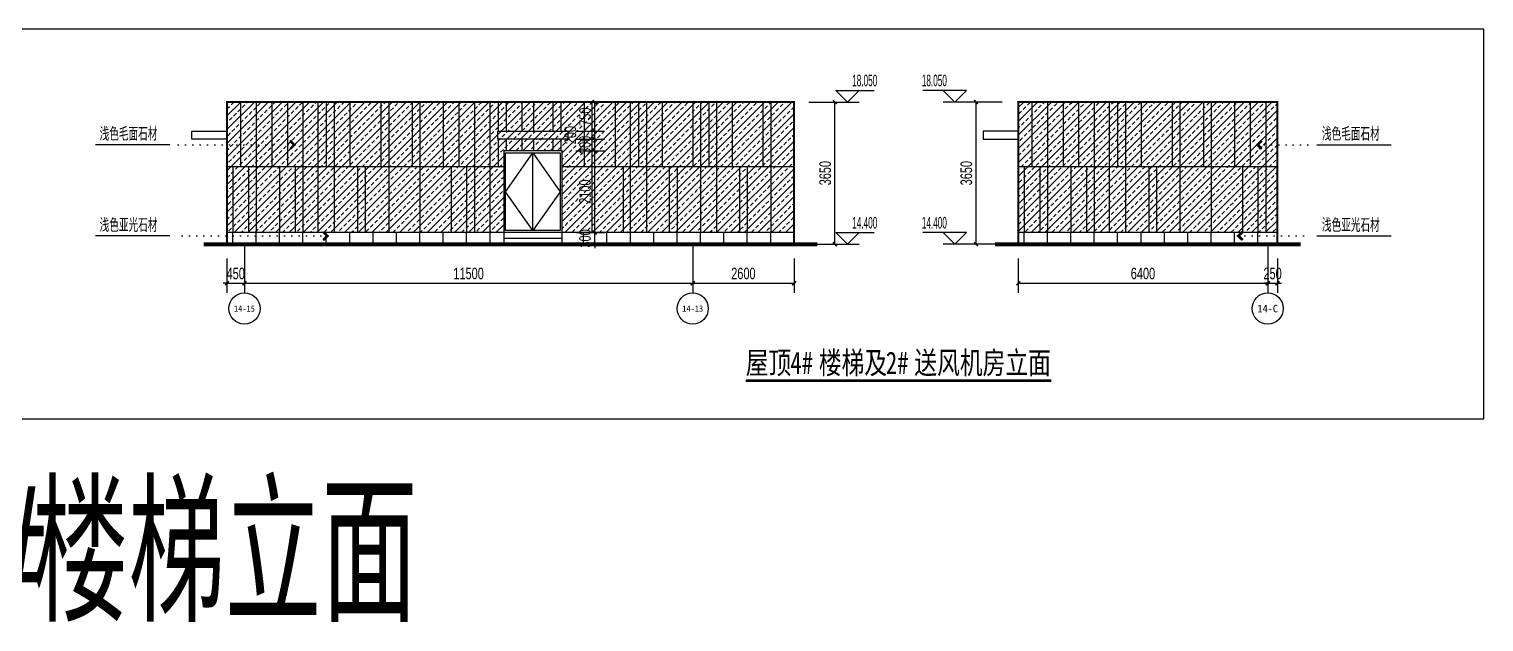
# Model space of a CAD drawing. Extents: x -483182 to 812890, y -390528 to -214858.
# Drawn here: x 587836 to 625160, y -316919 to -301707 of the extents above; entities that cross this region are included whole.
import ezdxf
from ezdxf.enums import TextEntityAlignment as Align

# ---------------------------------------------------------------- set-up
doc = ezdxf.new("R2010")
doc.units = 0
doc.header["$LTSCALE"] = 1000
doc.header["$MEASUREMENT"] = 0
doc.linetypes.add('DOT2', pattern=[0.125, 0, -0.125])
for name, color, linetype in [('01-标注_尺寸', 124, 'Continuous'), ('01-标注_标高', 200, 'Continuous'), ('01-标注_符号', 200, 'Continuous'), ('01-标注_轴线坐标', 132, 'Continuous'), ('02-TEXT_标注', 130, 'Continuous'), ('02-TEXT_轴号', 7, 'Continuous'), ('05-填充_156', 156, 'Continuous'), ('A-C_窗', 140, 'Continuous'), ('DIM_SYMB', 3, 'Continuous'), ('E-立面轮廓', 241, 'Continuous'), ('建-标注-文本', 254, 'Continuous')]:
    doc.layers.add(name, color=color, linetype=linetype)
doc.styles.add('_TCH_AXIS', font='STXIHEI_0.TTF', dxfattribs={"width": 0.75})
doc.styles.add('_TCH_DIM', font='ros.shx', dxfattribs={"width": 0.75, "bigfont": 'jd.shx'})
doc.styles.add('_TCH_DIM_T3', font='ros.shx', dxfattribs={"width": 0.705882, "bigfont": 'jd.shx'})
doc.styles.add('_TCH_LABEL', font='ros.shx', dxfattribs={"width": 0.75, "bigfont": 'jd.shx'})
doc.styles.add('logo-3', font='', dxfattribs={"width": 0.75})
doc.styles.get("Standard").update_dxf_attribs({"font": 'STXIHEI_0.TTF', "width": 0.75})
doc.styles.get('logo-3').set_extended_font_data('SimSun')
doc.dimstyles.new('_TCH_ARCH&&100', dxfattribs={"dimtxt": 297.5, "dimasz": 100, "dimexe": 250, "dimexo": 300, "dimgap": 100, "dimtad": 1, "dimdec": 0, "dimzin": 0, "dimdsep": 46, "dimtxsty": '_TCH_DIM_T3', "dimblk": 'ARCHTICK', "dimcen": 0.09, "dimclrt": 7, "dimazin": 2, "dimtfac": 1, "dimtdec": 0, "dimtix": 1, "dimtmove": 2, "dimatfit": 3, "dimfxl": 0, "dimtolj": 1, "dimtzin": 0, "dimarcsym": 0})
doc.dimstyles.new('副本 ISO-1', dxfattribs={"dimtxt": 2.5, "dimasz": 1.5, "dimexe": 1.25, "dimexo": 0.625, "dimtad": 1, "dimdec": 0, "dimtxsty": 'logo-3', "dimblk": 'ARCHTICK', "dimcen": 2.5, "dimdle": 1, "dimadec": 0, "dimazin": 0, "dimtfac": 1, "dimtdec": 0, "dimtix": 1, "dimtmove": 0, "dimatfit": 3, "dimldrblk": 'AR', "dimfxl": 0, "dimarcsym": 0})

# ---------------------------------------------------------------- blocks, each defined once
blk = doc.blocks.new('d4s5d8')
at = {"layer": 'A-C_窗'}
for p, q in [((-14450, 3350), (-14450, 1700)), ((-14450, 3350), (-14450, 1700)), ((-14050, 3350), (-14050, 0)), ((-13650, 3350), (-13650, 1700)), ((-13250, 3350), (-13250, 1700)), ((-13250, 3350), (-13250, 1700)), ((-12850, 3350), (-12850, 0)), ((-12463, 0), (-12463, 3350)), ((-12250, 3350), (-12250, 1700)), ((-12050, 3350), (-12050, 0)), ((-11650, 3350), (-11650, 1700)), ((-10850, 3350), (-10850, 1700)), ((-10650, 3350), (-10650, 0)), ((-10050, 3350), (-10050, 1700)), ((-9850, 3350), (-9850, 1700)), ((-9250, 3350), (-9250, 1700)), ((-8850, 3350), (-8850, 1700)), ((-8850, 3350), (-8850, 1700)), ((-8450, 3350), (-8450, 0)), ((-8050, 0), (-8050, 3350)), ((-7837, 3350), (-7837, 2600)), ((-7637, 3350), (-7637, 2600)), ((-7237, 3350), (-7237, 2600)), ((-6937, 3350), (-6937, 2600)), ((-6437, 3350), (-6437, 2600)), ((-6237, 3350), (-6237, 2600)), ((-5637, 3350), (-5637, 1700)), ((-5437, 3350), (-5437, 0)), ((-4837, 3350), (-4837, 1700)), ((-4450, 0), (-4450, 3350)), ((-4237, 3350), (-4237, 1700)), ((-4037, 3350), (-4037, 0)), ((-3637, 3350), (-3637, 1700)), ((-2850, 3350), (-2850, 1700)), ((-2650, 3350), (-2650, 0)), ((-2437, 3350), (-2437, 1700)), ((-2237, 3350), (-2237, 0)), ((-1837, 3350), (-1837, 1700)), ((-1050, 3350), (-1050, 1700)), ((-850, 3350), (-850, 0)), ((-7837, 2400), (-7837, 1700)), ((-7637, 2400), (-7637, 2100)), ((-7237, 2400), (-7237, 2100)), ((-6937, 2400), (-6937, 2100)), ((-6437, 2400), (-6437, 2100)), ((-6237, 2400), (-6237, 2100)), ((-14800, 1700), (-7700, 1700)), ((-14650, 1700), (-14650, 0)), ((-14250, 1700), (-14250, 0)), ((-13450, 1700), (-13450, 0)), ((-13050, 1700), (-13050, 0)), ((-11450, 1700), (-11450, 0)), ((-11250, 1700), (-11250, 0)), ((-9850, 1700), (-9850, 0)), ((-9050, 1700), (-9050, 0)), ((-8650, 1700), (-8650, 0)), ((-6200, 1700), (-250, 1700)), ((-4637, 1700), (-4637, 0)), ((-3450, 1700), (-3450, 0)), ((-3250, 1700), (-3250, 0)), ((-1650, 1700), (-1650, 0)), ((-1450, 1700), (-1450, 0)), ((-7700, 0), (-14800, 0)), ((-14650, -300), (-14650, 0)), ((-14050, -300), (-14050, 0)), ((-13450, -300), (-13450, 0)), ((-12850, -300), (-12850, 0)), ((-12250, -300), (-12250, 0)), ((-11650, -300), (-11650, 0)), ((-11050, -300), (-11050, 0)), ((-10450, -300), (-10450, 0)), ((-9850, -300), (-9850, 0)), ((-9250, -300), (-9250, 0)), ((-8650, -300), (-8650, 0)), ((-8050, -300), (-8050, 0)), ((-250, 0), (-6200, 0)), ((-5650, -300), (-5650, 0)), ((-5050, -300), (-5050, 0)), ((-4450, -300), (-4450, 0)), ((-3850, -300), (-3850, 0)), ((-3250, -300), (-3250, 0)), ((-2650, -300), (-2650, 0)), ((-2050, -300), (-2050, 0)), ((-1450, -300), (-1450, 0)), ((-850, -300), (-850, 0))]:
    blk.add_line(p, q, dxfattribs=at)
blk = doc.blocks.new('_ArchTick')
at = {"color": 0, "linetype": 'ByBlock', "const_width": 0.4}
blk.add_lwpolyline([(-0.5, -0.5), (0.5, 0.5)], dxfattribs=at)
blk = doc.blocks.new('*X6')
at = {"color": 0}
for p, q in [((-1012.312, 1692.723), (-1012.284, 1692.723)), ((-1012.312, 1692.722), (-1012.312, 1692.723)), ((-1012.311, 1692.724), (-1012.285, 1692.724)), ((-1012.311, 1692.721), (-1012.311, 1692.724)), ((-1012.311, 1692.722), (-1012.283, 1692.722)), ((-1012.31, 1692.725), (-1012.286, 1692.725)), ((-1012.31, 1692.72), (-1012.31, 1692.725)), ((-1012.31, 1692.721), (-1012.282, 1692.721)), ((-1012.309, 1692.726), (-1012.287, 1692.726)), ((-1012.309, 1692.719), (-1012.309, 1692.726)), ((-1012.309, 1692.72), (-1012.281, 1692.72)), ((-1012.308, 1692.727), (-1012.288, 1692.727)), ((-1012.308, 1692.718), (-1012.308, 1692.727)), ((-1012.308, 1692.719), (-1012.28, 1692.719)), ((-1012.307, 1692.728), (-1012.289, 1692.728)), ((-1012.307, 1692.717), (-1012.307, 1692.728)), ((-1012.307, 1692.718), (-1012.279, 1692.718)), ((-1012.306, 1692.729), (-1012.29, 1692.729)), ((-1012.306, 1692.716), (-1012.306, 1692.729)), ((-1012.306, 1692.717), (-1012.278, 1692.717)), ((-1012.305, 1692.73), (-1012.291, 1692.73)), ((-1012.305, 1692.715), (-1012.305, 1692.73)), ((-1012.305, 1692.716), (-1012.277, 1692.716)), ((-1012.304, 1692.731), (-1012.292, 1692.731)), ((-1012.304, 1692.714), (-1012.304, 1692.731)), ((-1012.304, 1692.715), (-1012.276, 1692.715)), ((-1012.303, 1692.732), (-1012.293, 1692.732)), ((-1012.303, 1692.713), (-1012.303, 1692.732)), ((-1012.303, 1692.714), (-1012.275, 1692.714)), ((-1012.302, 1692.733), (-1012.294, 1692.733)), ((-1012.302, 1692.712), (-1012.302, 1692.733)), ((-1012.302, 1692.713), (-1012.274, 1692.713)), ((-1012.301, 1692.734), (-1012.295, 1692.734)), ((-1012.301, 1692.711), (-1012.301, 1692.734)), ((-1012.301, 1692.712), (-1012.273, 1692.712)), ((-1012.3, 1692.735), (-1012.296, 1692.735)), ((-1012.3, 1692.71), (-1012.3, 1692.735)), ((-1012.3, 1692.711), (-1012.272, 1692.711)), ((-1012.299, 1692.736), (-1012.297, 1692.736)), ((-1012.299, 1692.709), (-1012.299, 1692.736)), ((-1012.299, 1692.71), (-1012.271, 1692.71)), ((-1012.298, 1692.708), (-1012.298, 1692.736)), ((-1012.298, 1692.709), (-1012.27, 1692.709)), ((-1012.297, 1692.707), (-1012.297, 1692.735)), ((-1012.297, 1692.708), (-1012.269, 1692.708)), ((-1012.296, 1692.706), (-1012.296, 1692.734)), ((-1012.296, 1692.707), (-1012.268, 1692.707)), ((-1012.295, 1692.705), (-1012.295, 1692.733)), ((-1012.295, 1692.706), (-1012.267, 1692.706)), ((-1012.294, 1692.704), (-1012.294, 1692.732)), ((-1012.294, 1692.705), (-1012.266, 1692.705)), ((-1012.293, 1692.703), (-1012.293, 1692.731)), ((-1012.293, 1692.704), (-1012.265, 1692.704)), ((-1012.292, 1692.702), (-1012.292, 1692.73)), ((-1012.292, 1692.703), (-1012.264, 1692.703)), ((-1012.291, 1692.701), (-1012.291, 1692.729)), ((-1012.291, 1692.702), (-1012.263, 1692.702)), ((-1012.29, 1692.7), (-1012.29, 1692.728)), ((-1012.29, 1692.701), (-1012.262, 1692.701)), ((-1012.289, 1692.699), (-1012.289, 1692.727)), ((-1012.289, 1692.7), (-1012.261, 1692.7)), ((-1012.288, 1692.698), (-1012.288, 1692.726)), ((-1012.288, 1692.699), (-1012.26, 1692.699)), ((-1012.287, 1692.697), (-1012.287, 1692.725)), ((-1012.287, 1692.698), (-1012.259, 1692.698)), ((-1012.286, 1692.696), (-1012.286, 1692.724)), ((-1012.286, 1692.697), (-1012.258, 1692.697)), ((-1012.285, 1692.695), (-1012.285, 1692.723)), ((-1012.285, 1692.696), (-1012.257, 1692.696)), ((-1012.284, 1692.694), (-1012.284, 1692.722)), ((-1012.283, 1692.693), (-1012.283, 1692.721)), ((-1012.282, 1692.692), (-1012.282, 1692.72)), ((-1012.281, 1692.691), (-1012.281, 1692.719)), ((-1012.28, 1692.69), (-1012.28, 1692.718)), ((-1012.279, 1692.689), (-1012.279, 1692.717)), ((-1012.278, 1692.688), (-1012.278, 1692.716)), ((-1012.277, 1692.687), (-1012.277, 1692.715)), ((-1012.276, 1692.686), (-1012.276, 1692.714)), ((-1012.275, 1692.685), (-1012.275, 1692.713)), ((-1012.274, 1692.684), (-1012.274, 1692.712)), ((-1012.273, 1692.683), (-1012.273, 1692.711)), ((-1012.272, 1692.682), (-1012.272, 1692.71)), ((-1012.271, 1692.681), (-1012.271, 1692.709)), ((-1012.27, 1692.68), (-1012.27, 1692.708)), ((-1012.269, 1692.679), (-1012.269, 1692.707)), ((-1012.268, 1692.678), (-1012.268, 1692.706)), ((-1012.267, 1692.677), (-1012.267, 1692.705)), ((-1012.266, 1692.676), (-1012.266, 1692.704)), ((-1012.265, 1692.675), (-1012.265, 1692.703)), ((-1012.264, 1692.674), (-1012.264, 1692.702)), ((-1012.263, 1692.673), (-1012.263, 1692.701)), ((-1012.262, 1692.672), (-1012.262, 1692.7)), ((-1012.261, 1692.671), (-1012.261, 1692.699)), ((-1012.26, 1692.67), (-1012.26, 1692.698)), ((-1012.259, 1692.642), (-1012.259, 1692.697)), ((-1012.258, 1692.643), (-1012.258, 1692.696)), ((-1012.257, 1692.644), (-1012.257, 1692.695)), ((-1012.312, 1692.618), (-1012.283, 1692.618)), ((-1012.312, 1692.617), (-1012.312, 1692.618)), ((-1012.311, 1692.619), (-1012.282, 1692.619)), ((-1012.311, 1692.616), (-1012.311, 1692.619)), ((-1012.311, 1692.617), (-1012.284, 1692.617)), ((-1012.31, 1692.62), (-1012.281, 1692.62)), ((-1012.31, 1692.615), (-1012.31, 1692.62)), ((-1012.31, 1692.616), (-1012.285, 1692.616)), ((-1012.309, 1692.621), (-1012.28, 1692.621)), ((-1012.309, 1692.614), (-1012.309, 1692.621)), ((-1012.309, 1692.615), (-1012.286, 1692.615)), ((-1012.308, 1692.622), (-1012.279, 1692.622)), ((-1012.308, 1692.613), (-1012.308, 1692.622)), ((-1012.308, 1692.614), (-1012.287, 1692.614)), ((-1012.307, 1692.623), (-1012.278, 1692.623)), ((-1012.307, 1692.612), (-1012.307, 1692.623)), ((-1012.307, 1692.613), (-1012.288, 1692.613)), ((-1012.306, 1692.624), (-1012.277, 1692.624)), ((-1012.306, 1692.611), (-1012.306, 1692.624)), ((-1012.306, 1692.612), (-1012.289, 1692.612)), ((-1012.305, 1692.625), (-1012.276, 1692.625)), ((-1012.305, 1692.61), (-1012.305, 1692.625)), ((-1012.305, 1692.611), (-1012.29, 1692.611)), ((-1012.304, 1692.626), (-1012.275, 1692.626)), ((-1012.304, 1692.609), (-1012.304, 1692.626)), ((-1012.304, 1692.61), (-1012.291, 1692.61)), ((-1012.303, 1692.627), (-1012.274, 1692.627)), ((-1012.303, 1692.608), (-1012.303, 1692.627)), ((-1012.303, 1692.609), (-1012.292, 1692.609)), ((-1012.302, 1692.628), (-1012.273, 1692.628)), ((-1012.302, 1692.607), (-1012.302, 1692.628)), ((-1012.302, 1692.608), (-1012.293, 1692.608)), ((-1012.301, 1692.629), (-1012.272, 1692.629)), ((-1012.301, 1692.606), (-1012.301, 1692.629)), ((-1012.301, 1692.607), (-1012.294, 1692.607)), ((-1012.3, 1692.63), (-1012.271, 1692.63)), ((-1012.3, 1692.605), (-1012.3, 1692.63)), ((-1012.3, 1692.606), (-1012.295, 1692.606)), ((-1012.299, 1692.631), (-1012.27, 1692.631)), ((-1012.299, 1692.604), (-1012.299, 1692.631)), ((-1012.299, 1692.605), (-1012.296, 1692.605)), ((-1012.298, 1692.632), (-1012.269, 1692.632)), ((-1012.298, 1692.603), (-1012.298, 1692.632)), ((-1012.298, 1692.604), (-1012.297, 1692.604)), ((-1012.297, 1692.633), (-1012.268, 1692.633)), ((-1012.297, 1692.604), (-1012.297, 1692.633)), ((-1012.296, 1692.634), (-1012.267, 1692.634)), ((-1012.296, 1692.605), (-1012.296, 1692.634)), ((-1012.295, 1692.635), (-1012.266, 1692.635)), ((-1012.295, 1692.606), (-1012.295, 1692.635)), ((-1012.294, 1692.636), (-1012.265, 1692.636)), ((-1012.294, 1692.607), (-1012.294, 1692.636)), ((-1012.293, 1692.637), (-1012.264, 1692.637)), ((-1012.293, 1692.608), (-1012.293, 1692.637)), ((-1012.292, 1692.638), (-1012.263, 1692.638)), ((-1012.292, 1692.609), (-1012.292, 1692.638)), ((-1012.291, 1692.639), (-1012.262, 1692.639)), ((-1012.291, 1692.61), (-1012.291, 1692.639)), ((-1012.29, 1692.64), (-1012.261, 1692.64)), ((-1012.29, 1692.611), (-1012.29, 1692.64)), ((-1012.289, 1692.641), (-1012.26, 1692.641)), ((-1012.289, 1692.612), (-1012.289, 1692.641)), ((-1012.288, 1692.642), (-1012.259, 1692.642)), ((-1012.288, 1692.613), (-1012.288, 1692.642)), ((-1012.287, 1692.643), (-1012.258, 1692.643)), ((-1012.287, 1692.614), (-1012.287, 1692.643)), ((-1012.286, 1692.644), (-1012.257, 1692.644)), ((-1012.286, 1692.615), (-1012.286, 1692.644)), ((-1012.285, 1692.645), (-1012.256, 1692.645)), ((-1012.285, 1692.616), (-1012.285, 1692.645)), ((-1012.284, 1692.695), (-1012.256, 1692.695)), ((-1012.284, 1692.646), (-1012.255, 1692.646)), ((-1012.284, 1692.617), (-1012.284, 1692.646)), ((-1012.283, 1692.694), (-1012.255, 1692.694)), ((-1012.283, 1692.647), (-1012.254, 1692.647)), ((-1012.283, 1692.618), (-1012.283, 1692.647)), ((-1012.282, 1692.693), (-1012.254, 1692.693)), ((-1012.282, 1692.648), (-1012.253, 1692.648)), ((-1012.282, 1692.619), (-1012.282, 1692.648)), ((-1012.281, 1692.692), (-1012.253, 1692.692)), ((-1012.281, 1692.649), (-1012.252, 1692.649)), ((-1012.281, 1692.62), (-1012.281, 1692.649)), ((-1012.28, 1692.691), (-1012.252, 1692.691)), ((-1012.28, 1692.65), (-1012.251, 1692.65)), ((-1012.28, 1692.621), (-1012.28, 1692.65)), ((-1012.279, 1692.69), (-1012.251, 1692.69)), ((-1012.279, 1692.651), (-1012.25, 1692.651)), ((-1012.279, 1692.622), (-1012.279, 1692.651)), ((-1012.278, 1692.689), (-1012.25, 1692.689)), ((-1012.278, 1692.652), (-1012.249, 1692.652)), ((-1012.278, 1692.623), (-1012.278, 1692.652)), ((-1012.277, 1692.688), (-1012.249, 1692.688)), ((-1012.277, 1692.653), (-1012.248, 1692.653)), ((-1012.277, 1692.624), (-1012.277, 1692.653)), ((-1012.276, 1692.687), (-1012.248, 1692.687)), ((-1012.276, 1692.654), (-1012.247, 1692.654)), ((-1012.276, 1692.625), (-1012.276, 1692.654)), ((-1012.275, 1692.686), (-1012.247, 1692.686)), ((-1012.275, 1692.655), (-1012.246, 1692.655)), ((-1012.275, 1692.626), (-1012.275, 1692.655)), ((-1012.274, 1692.685), (-1012.246, 1692.685)), ((-1012.274, 1692.656), (-1012.245, 1692.656)), ((-1012.274, 1692.627), (-1012.274, 1692.656)), ((-1012.273, 1692.684), (-1012.245, 1692.684)), ((-1012.273, 1692.657), (-1012.244, 1692.657)), ((-1012.273, 1692.628), (-1012.273, 1692.657)), ((-1012.272, 1692.683), (-1012.244, 1692.683)), ((-1012.272, 1692.658), (-1012.243, 1692.658)), ((-1012.272, 1692.629), (-1012.272, 1692.658)), ((-1012.271, 1692.682), (-1012.243, 1692.682)), ((-1012.271, 1692.659), (-1012.242, 1692.659)), ((-1012.271, 1692.63), (-1012.271, 1692.659)), ((-1012.27, 1692.681), (-1012.242, 1692.681)), ((-1012.27, 1692.66), (-1012.241, 1692.66)), ((-1012.27, 1692.631), (-1012.27, 1692.66)), ((-1012.269, 1692.68), (-1012.241, 1692.68)), ((-1012.269, 1692.661), (-1012.24, 1692.661)), ((-1012.269, 1692.632), (-1012.269, 1692.661)), ((-1012.268, 1692.679), (-1012.24, 1692.679)), ((-1012.268, 1692.662), (-1012.239, 1692.662)), ((-1012.268, 1692.633), (-1012.268, 1692.662)), ((-1012.267, 1692.678), (-1012.239, 1692.678)), ((-1012.267, 1692.663), (-1012.238, 1692.663)), ((-1012.267, 1692.634), (-1012.267, 1692.663)), ((-1012.266, 1692.677), (-1012.238, 1692.677)), ((-1012.266, 1692.664), (-1012.237, 1692.664)), ((-1012.266, 1692.635), (-1012.266, 1692.664)), ((-1012.265, 1692.676), (-1012.237, 1692.676)), ((-1012.265, 1692.665), (-1012.236, 1692.665)), ((-1012.265, 1692.636), (-1012.265, 1692.665)), ((-1012.264, 1692.675), (-1012.236, 1692.675)), ((-1012.264, 1692.666), (-1012.235, 1692.666)), ((-1012.264, 1692.637), (-1012.264, 1692.666)), ((-1012.263, 1692.674), (-1012.235, 1692.674)), ((-1012.263, 1692.667), (-1012.234, 1692.667)), ((-1012.263, 1692.638), (-1012.263, 1692.667)), ((-1012.262, 1692.673), (-1012.234, 1692.673)), ((-1012.262, 1692.668), (-1012.233, 1692.668)), ((-1012.262, 1692.639), (-1012.262, 1692.668)), ((-1012.261, 1692.672), (-1012.233, 1692.672)), ((-1012.261, 1692.669), (-1012.232, 1692.669)), ((-1012.261, 1692.64), (-1012.261, 1692.669)), ((-1012.26, 1692.671), (-1012.232, 1692.671)), ((-1012.26, 1692.67), (-1012.231, 1692.67)), ((-1012.26, 1692.641), (-1012.26, 1692.67)), ((-1012.256, 1692.645), (-1012.256, 1692.694)), ((-1012.255, 1692.646), (-1012.255, 1692.693)), ((-1012.254, 1692.647), (-1012.254, 1692.692)), ((-1012.253, 1692.648), (-1012.253, 1692.691)), ((-1012.252, 1692.649), (-1012.252, 1692.69)), ((-1012.251, 1692.65), (-1012.251, 1692.689)), ((-1012.25, 1692.651), (-1012.25, 1692.688)), ((-1012.249, 1692.652), (-1012.249, 1692.687)), ((-1012.248, 1692.653), (-1012.248, 1692.686)), ((-1012.247, 1692.654), (-1012.247, 1692.685)), ((-1012.246, 1692.655), (-1012.246, 1692.684)), ((-1012.245, 1692.656), (-1012.245, 1692.683)), ((-1012.244, 1692.657), (-1012.244, 1692.682)), ((-1012.243, 1692.658), (-1012.243, 1692.681)), ((-1012.242, 1692.659), (-1012.242, 1692.68)), ((-1012.241, 1692.66), (-1012.241, 1692.679)), ((-1012.24, 1692.661), (-1012.24, 1692.678)), ((-1012.239, 1692.662), (-1012.239, 1692.677)), ((-1012.238, 1692.663), (-1012.238, 1692.676)), ((-1012.237, 1692.664), (-1012.237, 1692.675)), ((-1012.236, 1692.665), (-1012.236, 1692.674)), ((-1012.235, 1692.666), (-1012.235, 1692.673)), ((-1012.234, 1692.667), (-1012.234, 1692.672)), ((-1012.233, 1692.668), (-1012.233, 1692.671)), ((-1012.232, 1692.669), (-1012.232, 1692.67))]:
    blk.add_line(p, q, dxfattribs=at)
blk = doc.blocks.new('A-ARROW')
blk.add_lwpolyline([(0.081, 0.052), (0.067, 0.067), (0, 0), (0.067, -0.067), (0.081, -0.052), (0.028, 0)], close=True)
at = {"rotation": 180}
blk.add_blockref('*X6', (-1012.231, 1692.67), dxfattribs=at)
blk = doc.blocks.new('AR')
at = {"xscale": -21.59999999986031, "yscale": 21.59999999999127, "zscale": 21.6, "rotation": 359.9999997162888}
blk.add_blockref('A-ARROW', (0, 0), dxfattribs=at)
blk = doc.blocks.new('*D2102')
at = {"layer": '01-标注_尺寸', "color": 0, "lineweight": -2, "transparency": 16777216}
for p, q in [((604862, -307597), (604862, -308479)), ((607462, -307597), (607462, -308479)), ((604862, -308229), (607462, -308229))]:
    blk.add_line(p, q, dxfattribs=at)
at = {"layer": 'Defpoints', "color": 0, "transparency": 16777216}
for p in [(604862, -307297), (607462, -307297), (607462, -308229)]:
    blk.add_point(p, dxfattribs=at)
at = {"layer": '01-标注_尺寸', "color": 0, "lineweight": -2, "transparency": 16777216, "xscale": 100, "yscale": 100, "zscale": 100, "rotation": 180}
blk.add_blockref('_ArchTick', (604862, -308229), dxfattribs=at)
at = {"layer": '01-标注_尺寸', "color": 0, "lineweight": -2, "transparency": 16777216, "xscale": 100, "yscale": 100, "zscale": 100}
blk.add_blockref('_ArchTick', (607462, -308229), dxfattribs=at)
at = {"layer": '01-标注_尺寸', "color": 7, "transparency": 16777216, "insert": (606162, -307980), "char_height": 297.5, "attachment_point": 5, "style": '_TCH_DIM_T3'}
blk.add_mtext('\\A1;2600', dxfattribs=at)
blk = doc.blocks.new('*D2103')
at = {"layer": '01-标注_尺寸', "color": 0, "lineweight": -2, "transparency": 16777216}
for p, q in [((593362, -307597), (593362, -308479)), ((604862, -307597), (604862, -308479)), ((593362, -308229), (604862, -308229))]:
    blk.add_line(p, q, dxfattribs=at)
at = {"layer": 'Defpoints', "color": 0, "transparency": 16777216}
for p in [(593362, -307297), (604862, -307297), (604862, -308229)]:
    blk.add_point(p, dxfattribs=at)
at = {"layer": '01-标注_尺寸', "color": 0, "lineweight": -2, "transparency": 16777216, "xscale": 100, "yscale": 100, "zscale": 100, "rotation": 180}
blk.add_blockref('_ArchTick', (593362, -308229), dxfattribs=at)
at = {"layer": '01-标注_尺寸', "color": 0, "lineweight": -2, "transparency": 16777216, "xscale": 100, "yscale": 100, "zscale": 100}
blk.add_blockref('_ArchTick', (604862, -308229), dxfattribs=at)
at = {"layer": '01-标注_尺寸', "color": 7, "transparency": 16777216, "insert": (599112, -307980), "char_height": 297.5, "attachment_point": 5, "style": '_TCH_DIM_T3'}
blk.add_mtext('\\A1;11500', dxfattribs=at)
blk = doc.blocks.new('*D2104')
at = {"layer": '01-标注_尺寸', "color": 0, "lineweight": -2, "transparency": 16777216}
for p, q in [((592912, -307597), (592912, -308479)), ((593362, -307597), (593362, -308479)), ((592912, -308229), (592812, -308229)), ((592912, -308229), (593362, -308229)), ((593362, -308229), (593462, -308229))]:
    blk.add_line(p, q, dxfattribs=at)
at = {"layer": 'Defpoints', "color": 0, "transparency": 16777216}
for p in [(592912, -307297), (593362, -307297), (593362, -308229)]:
    blk.add_point(p, dxfattribs=at)
at = {"layer": '01-标注_尺寸', "color": 0, "lineweight": -2, "transparency": 16777216, "xscale": 100, "yscale": 100, "zscale": 100}
blk.add_blockref('_ArchTick', (592912, -308229), dxfattribs=at)
at = {"layer": '01-标注_尺寸', "color": 0, "lineweight": -2, "transparency": 16777216, "xscale": 100, "yscale": 100, "zscale": 100, "rotation": 180}
blk.add_blockref('_ArchTick', (593362, -308229), dxfattribs=at)
at = {"layer": '01-标注_尺寸', "color": 7, "transparency": 16777216, "insert": (593137, -307980), "char_height": 297.5, "attachment_point": 5, "style": '_TCH_DIM_T3'}
blk.add_mtext('\\A1;450', dxfattribs=at)
blk = doc.blocks.new('*D2105')
at = {"layer": '01-标注_尺寸', "color": 0, "lineweight": -2, "transparency": 16777216}
for p, q in [((607839, -303579), (608759, -303579)), ((608509, -307229), (608509, -303579)), ((607839, -307229), (608759, -307229))]:
    blk.add_line(p, q, dxfattribs=at)
at = {"layer": 'Defpoints', "color": 0, "transparency": 16777216}
for p in [(607539, -303579), (608509, -303579), (607539, -307229)]:
    blk.add_point(p, dxfattribs=at)
at = {"layer": '01-标注_尺寸', "color": 0, "lineweight": -2, "transparency": 16777216, "xscale": 100, "yscale": 100, "zscale": 100}
for p, rotation in [((608509, -303579), 90), ((608509, -307229), 270)]:
    blk.add_blockref('_ArchTick', p, dxfattribs=dict(at, rotation=rotation))
at = {"layer": '01-标注_尺寸', "color": 7, "transparency": 16777216, "insert": (608261, -305404), "char_height": 297.5, "attachment_point": 5, "rotation": 90, "style": '_TCH_DIM_T3'}
blk.add_mtext('\\A1;3650', dxfattribs=at)
blk = doc.blocks.new('*D2106')
at = {"layer": '01-标注_尺寸', "color": 0, "lineweight": -2, "transparency": 16777216}
for p, q in [((601860, -306929), (602599, -306929)), ((602349, -306929), (602349, -306829)), ((602349, -307229), (602349, -306929)), ((601860, -307229), (602599, -307229)), ((602349, -307229), (602349, -307329))]:
    blk.add_line(p, q, dxfattribs=at)
at = {"layer": 'Defpoints', "color": 0, "transparency": 16777216}
for p in [(601560, -306929), (602349, -306929), (601560, -307229)]:
    blk.add_point(p, dxfattribs=at)
at = {"layer": '01-标注_尺寸', "color": 0, "lineweight": -2, "transparency": 16777216, "xscale": 100, "yscale": 100, "zscale": 100}
for p, rotation in [((602349, -306929), 270), ((602349, -307229), 90)]:
    blk.add_blockref('_ArchTick', p, dxfattribs=dict(at, rotation=rotation))
at = {"layer": '01-标注_尺寸', "color": 7, "transparency": 16777216, "insert": (602100, -307079), "char_height": 297.5, "attachment_point": 5, "rotation": 90, "style": '_TCH_DIM_T3'}
blk.add_mtext('\\A1;300', dxfattribs=at)
blk = doc.blocks.new('*D2107')
at = {"layer": '01-标注_尺寸', "color": 0, "lineweight": -2, "transparency": 16777216}
for p, q in [((601860, -304829), (602599, -304829)), ((602349, -306929), (602349, -304829)), ((601860, -306929), (602599, -306929))]:
    blk.add_line(p, q, dxfattribs=at)
at = {"layer": 'Defpoints', "color": 0, "transparency": 16777216}
for p in [(601560, -304829), (602349, -304829), (601560, -306929)]:
    blk.add_point(p, dxfattribs=at)
at = {"layer": '01-标注_尺寸', "color": 0, "lineweight": -2, "transparency": 16777216, "xscale": 100, "yscale": 100, "zscale": 100}
for p, rotation in [((602349, -304829), 90), ((602349, -306929), 270)]:
    blk.add_blockref('_ArchTick', p, dxfattribs=dict(at, rotation=rotation))
at = {"layer": '01-标注_尺寸', "color": 7, "transparency": 16777216, "insert": (602100, -305879), "char_height": 297.5, "attachment_point": 5, "rotation": 90, "style": '_TCH_DIM_T3'}
blk.add_mtext('\\A1;2100', dxfattribs=at)
blk = doc.blocks.new('*D2108')
at = {"layer": '01-标注_尺寸', "color": 0, "lineweight": -2, "transparency": 16777216}
for p, q in [((601860, -304529), (602599, -304529)), ((602349, -304529), (602349, -304429)), ((602349, -304829), (602349, -304529)), ((601860, -304829), (602599, -304829)), ((602349, -304829), (602349, -304929))]:
    blk.add_line(p, q, dxfattribs=at)
at = {"layer": 'Defpoints', "color": 0, "transparency": 16777216}
for p in [(601560, -304529), (602349, -304529), (601560, -304829)]:
    blk.add_point(p, dxfattribs=at)
at = {"layer": '01-标注_尺寸', "color": 0, "lineweight": -2, "transparency": 16777216, "xscale": 100, "yscale": 100, "zscale": 100}
for p, rotation in [((602349, -304529), 270), ((602349, -304829), 90)]:
    blk.add_blockref('_ArchTick', p, dxfattribs=dict(at, rotation=rotation))
at = {"layer": '01-标注_尺寸', "color": 7, "transparency": 16777216, "insert": (602100, -304679), "char_height": 297.5, "attachment_point": 5, "rotation": 90, "style": '_TCH_DIM_T3'}
blk.add_mtext('\\A1;300', dxfattribs=at)
blk = doc.blocks.new('*D2109')
at = {"layer": '01-标注_尺寸', "color": 0, "lineweight": -2, "transparency": 16777216}
for p, q in [((601860, -304329), (602599, -304329)), ((601860, -304529), (602599, -304529)), ((602349, -304329), (602349, -304229)), ((602349, -304529), (602349, -304329)), ((602349, -304529), (602349, -304629))]:
    blk.add_line(p, q, dxfattribs=at)
at = {"layer": 'Defpoints', "color": 0, "transparency": 16777216}
for p in [(601560, -304329), (601560, -304529), (602349, -304329)]:
    blk.add_point(p, dxfattribs=at)
at = {"layer": '01-标注_尺寸', "color": 0, "lineweight": -2, "transparency": 16777216, "xscale": 100, "yscale": 100, "zscale": 100}
for p, rotation in [((602349, -304329), 270), ((602349, -304529), 90)]:
    blk.add_blockref('_ArchTick', p, dxfattribs=dict(at, rotation=rotation))
at = {"layer": '01-标注_尺寸', "color": 7, "transparency": 16777216, "insert": (601724, -304429), "char_height": 297.5, "attachment_point": 5, "rotation": 90, "style": '_TCH_DIM_T3'}
blk.add_mtext('\\A1;200', dxfattribs=at)
blk = doc.blocks.new('*D2110')
at = {"layer": '01-标注_尺寸', "color": 0, "lineweight": -2, "transparency": 16777216}
for p, q in [((601860, -303579), (602599, -303579)), ((602349, -304329), (602349, -303579)), ((601860, -304329), (602599, -304329))]:
    blk.add_line(p, q, dxfattribs=at)
at = {"layer": 'Defpoints', "color": 0, "transparency": 16777216}
for p in [(601560, -303579), (602349, -303579), (601560, -304329)]:
    blk.add_point(p, dxfattribs=at)
at = {"layer": '01-标注_尺寸', "color": 0, "lineweight": -2, "transparency": 16777216, "xscale": 100, "yscale": 100, "zscale": 100}
for p, rotation in [((602349, -303579), 90), ((602349, -304329), 270)]:
    blk.add_blockref('_ArchTick', p, dxfattribs=dict(at, rotation=rotation))
at = {"layer": '01-标注_尺寸', "color": 7, "transparency": 16777216, "insert": (602100, -303954), "char_height": 297.5, "attachment_point": 5, "rotation": 90, "style": '_TCH_DIM_T3'}
blk.add_mtext('\\A1;750', dxfattribs=at)
blk = doc.blocks.new('*D2122')
at = {"layer": '01-标注_尺寸', "color": 0, "lineweight": -2, "transparency": 16777216}
for p, q in [((613213, -307597), (613213, -308479)), ((619613, -307597), (619613, -308479)), ((613213, -308229), (619613, -308229))]:
    blk.add_line(p, q, dxfattribs=at)
at = {"layer": 'Defpoints', "color": 0, "transparency": 16777216}
for p in [(613213, -307297), (619613, -307297), (619613, -308229)]:
    blk.add_point(p, dxfattribs=at)
at = {"layer": '01-标注_尺寸', "color": 0, "lineweight": -2, "transparency": 16777216, "xscale": 100, "yscale": 100, "zscale": 100, "rotation": 180}
blk.add_blockref('_ArchTick', (613213, -308229), dxfattribs=at)
at = {"layer": '01-标注_尺寸', "color": 0, "lineweight": -2, "transparency": 16777216, "xscale": 100, "yscale": 100, "zscale": 100}
blk.add_blockref('_ArchTick', (619613, -308229), dxfattribs=at)
at = {"layer": '01-标注_尺寸', "color": 7, "transparency": 16777216, "insert": (616413, -307980), "char_height": 297.5, "attachment_point": 5, "style": '_TCH_DIM_T3'}
blk.add_mtext('\\A1;6400', dxfattribs=at)
blk = doc.blocks.new('*D2123')
at = {"layer": '01-标注_尺寸', "color": 0, "lineweight": -2, "transparency": 16777216}
for p, q in [((619613, -307597), (619613, -308479)), ((619863, -307597), (619863, -308479)), ((619613, -308229), (619513, -308229)), ((619613, -308229), (619863, -308229)), ((619863, -308229), (619963, -308229))]:
    blk.add_line(p, q, dxfattribs=at)
at = {"layer": 'Defpoints', "color": 0, "transparency": 16777216}
for p in [(619613, -307297), (619863, -307297), (619863, -308229)]:
    blk.add_point(p, dxfattribs=at)
at = {"layer": '01-标注_尺寸', "color": 0, "lineweight": -2, "transparency": 16777216, "xscale": 100, "yscale": 100, "zscale": 100}
blk.add_blockref('_ArchTick', (619613, -308229), dxfattribs=at)
at = {"layer": '01-标注_尺寸', "color": 0, "lineweight": -2, "transparency": 16777216, "xscale": 100, "yscale": 100, "zscale": 100, "rotation": 180}
blk.add_blockref('_ArchTick', (619863, -308229), dxfattribs=at)
at = {"layer": '01-标注_尺寸', "color": 7, "transparency": 16777216, "insert": (619738, -307980), "char_height": 297.5, "attachment_point": 5, "style": '_TCH_DIM_T3'}
blk.add_mtext('\\A1;250', dxfattribs=at)
blk = doc.blocks.new('*D2124')
at = {"layer": '01-标注_尺寸', "color": 0, "lineweight": -2, "transparency": 16777216}
for p, q in [((612801, -303579), (611881, -303579)), ((612131, -307229), (612131, -303579)), ((612801, -307229), (611881, -307229))]:
    blk.add_line(p, q, dxfattribs=at)
at = {"layer": 'Defpoints', "color": 0, "transparency": 16777216}
for p in [(612131, -303579), (613101, -303579), (613101, -307229)]:
    blk.add_point(p, dxfattribs=at)
at = {"layer": '01-标注_尺寸', "color": 0, "lineweight": -2, "transparency": 16777216, "xscale": 100, "yscale": 100, "zscale": 100}
for p, rotation in [((612131, -303579), 90), ((612131, -307229), 270)]:
    blk.add_blockref('_ArchTick', p, dxfattribs=dict(at, rotation=rotation))
at = {"layer": '01-标注_尺寸', "color": 7, "transparency": 16777216, "insert": (611882, -305404), "char_height": 297.5, "attachment_point": 5, "rotation": 90, "style": '_TCH_DIM_T3'}
blk.add_mtext('\\A1;3650', dxfattribs=at)

msp = doc.modelspace()

# ---------------------------------------------------------------- hatches: boundary and pattern name
at = {"layer": '05-填充_156'}
h = msp.add_hatch(dxfattribs=at)
h.set_pattern_fill('天然石材', color=256, scale=50)
h.set_pattern_definition([(45, (5272.13, 89.76), (-176.77677, 176.77677), []), (45, (5359.06, 0), (-176.77677, 176.77677), [98.68425, -56.391])])
h.paths.add_polyline_path([(607461.6, -306929.4), (601511.6, -306929.4), (601511.6, -304829.4), (600011.6, -304829.4), (600011.6, -306929.4), (592911.6, -306929.4), (592911.6, -303579.4), (607461.6, -303579.4)])
h = msp.add_hatch(dxfattribs=at)
h.set_pattern_fill('天然石材', color=256, scale=50)
h.set_pattern_definition([(45, (-12466.8, 89.76), (-176.77677, 176.77677), []), (45, (-12379.86, 0), (-176.77677, 176.77677), [98.68425, -56.391])])
h.paths.add_polyline_path([(619863.1, -306929.4), (613213.1, -306929.4), (613213.1, -303579.4), (619863.1, -303579.4)])

# ---------------------------------------------------------------- linework, layer by layer
at = {"layer": '01-标注_标高'}
for p, q in [((608830.8, -303579.4), (608530.8, -303279.4)), ((608530.8, -303279.4), (609513, -303279.4)), ((608830.8, -303579.4), (609130.8, -303279.4)), ((611885.9, -303279.4), (610768.6, -303279.4)), ((611585.9, -303579.4), (611285.9, -303279.4)), ((611585.9, -303579.4), (611885.9, -303279.4)), ((608130.8, -303579.4), (609130.8, -303579.4)), ((612285.9, -303579.4), (611285.9, -303579.4)), ((608830.8, -307229.4), (608530.8, -306929.4)), ((608530.8, -306929.4), (609513, -306929.4)), ((608830.8, -307229.4), (609130.8, -306929.4)), ((611885.9, -306929.4), (610768.6, -306929.4)), ((611585.9, -307229.4), (611285.9, -306929.4)), ((611585.9, -307229.4), (611885.9, -306929.4)), ((608130.8, -307229.4), (609130.8, -307229.4)), ((612285.9, -307229.4), (611285.9, -307229.4))]:
    msp.add_line(p, q, dxfattribs=at)
at = {"layer": '01-标注_符号'}
for p, q in [((591444.4, -304677.2), (589539.3, -304677.2)), ((620871.8, -304677.2), (622776.9, -304677.2)), ((591444.4, -307016.6), (589539.3, -307016.6)), ((620871.8, -307016.6), (622776.9, -307016.6))]:
    msp.add_line(p, q, dxfattribs=at)
at = {"layer": '01-标注_轴线坐标'}
for p, q in [((593361.6, -307229.4), (593361.6, -308478.8)), ((604861.6, -307229.4), (604861.6, -308478.8)), ((619613.1, -307229.4), (619613.1, -308478.8))]:
    msp.add_line(p, q, dxfattribs=at)
for centre in [(593361.6, -308878.8), (604861.6, -308878.8), (619613.1, -308878.8)]:
    msp.add_circle(centre, 400, dxfattribs=at)
at = {"layer": 'A-C_窗'}
for p, q in [((613563.1, -303579.4), (613563.1, -305229.4)), ((613563.1, -303579.4), (613563.1, -305229.4)), ((613963.1, -303579.4), (613963.1, -306929.4)), ((614363.1, -303579.4), (614363.1, -305229.4)), ((614763.1, -303579.4), (614763.1, -305229.4)), ((614763.1, -303579.4), (614763.1, -305229.4)), ((615163.1, -303579.4), (615163.1, -306929.4)), ((615550.5, -306929.4), (615550.5, -303579.4)), ((615763.1, -303579.4), (615763.1, -305229.4)), ((615963.1, -303579.4), (615963.1, -306929.4)), ((616363.1, -303579.4), (616363.1, -305229.4)), ((617163.1, -303579.4), (617163.1, -305229.4)), ((617363.1, -303579.4), (617363.1, -306929.4)), ((617963.1, -303579.4), (617963.1, -305229.4)), ((618163.1, -303579.4), (618163.1, -305229.4)), ((618763.1, -303579.4), (618763.1, -305229.4)), ((619163.1, -303579.4), (619163.1, -305229.4)), ((619163.1, -303579.4), (619163.1, -305229.4)), ((619563.1, -303579.4), (619563.1, -306929.4)), ((600761.6, -306879.4), (600761.6, -304879.4)), ((613213.1, -305229.4), (619863.1, -305229.4)), ((613363.1, -305229.4), (613363.1, -306929.4)), ((613763.1, -305229.4), (613763.1, -306929.4)), ((614563.1, -305229.4), (614563.1, -306929.4)), ((614963.1, -305229.4), (614963.1, -306929.4)), ((616563.1, -305229.4), (616563.1, -306929.4)), ((616763.1, -305229.4), (616763.1, -306929.4)), ((618163.1, -305229.4), (618163.1, -306929.4)), ((618963.1, -305229.4), (618963.1, -306929.4)), ((619363.1, -305229.4), (619363.1, -306929.4)), ((601511.6, -307079.4), (600011.6, -307079.4)), ((619863.1, -306929.4), (613213.1, -306929.4)), ((613363.1, -307229.4), (613363.1, -306929.4)), ((613963.1, -307229.4), (613963.1, -306929.4)), ((614563.1, -307229.4), (614563.1, -306929.4)), ((615163.1, -307229.4), (615163.1, -306929.4)), ((615763.1, -307229.4), (615763.1, -306929.4)), ((616363.1, -307229.4), (616363.1, -306929.4)), ((616963.1, -307229.4), (616963.1, -306929.4)), ((617563.1, -307229.4), (617563.1, -306929.4)), ((618163.1, -307229.4), (618163.1, -306929.4)), ((618763.1, -307229.4), (618763.1, -306929.4)), ((619363.1, -307229.4), (619363.1, -306929.4))]:
    msp.add_line(p, q, dxfattribs=at)
msp.add_lwpolyline([(600061.6, -306879.4), (600061.6, -304879.4), (601461.6, -304879.4), (601461.6, -306879.4)], close=True, dxfattribs=at)
for points in [[(600761.6, -306879.4), (600061.6, -305879.4), (600761.6, -304879.4)], [(600761.6, -304879.4), (601461.6, -305879.4), (600761.6, -306879.4)], [(601511.6, -306929.4), (600011.6, -306929.4)]]:
    msp.add_lwpolyline(points, dxfattribs=at)
at = {"layer": 'Defpoints'}
msp.add_lwpolyline([(625159.9, -301707.3), (551059.9, -301707.3), (551059.9, -311707.3), (625159.9, -311707.3)], close=True, dxfattribs=at)
at = {"layer": 'DIM_SYMB', "const_width": 70}
msp.add_lwpolyline([(606220.9, -310731.5), (614060.5, -310731.5)], dxfattribs=at)
at = {"layer": 'E-立面轮廓'}
for points, const_width in [([(607461.6, -307229.4), (607461.6, -303579.4), (592911.6, -303579.4), (592911.6, -307229.4)], 50), ([(613213.1, -307229.4), (613213.1, -303579.4), (619863.1, -303579.4), (619863.1, -307229.4)], 50), ([(592311.6, -307229.4), (608061.6, -307229.4)], 100), ([(620463.1, -307229.4), (612613.1, -307229.4)], 100)]:
    msp.add_lwpolyline(points, dxfattribs=dict(at, const_width=const_width))
for points in [[(607461.6, -307229.4), (601511.6, -307229.4), (601511.6, -304829.4), (600011.6, -304829.4), (600011.6, -307229.4), (592911.6, -307229.4), (592911.6, -303579.4), (607461.6, -303579.4)], [(613213.1, -307229.4), (619863.1, -307229.4), (619863.1, -303579.4), (613213.1, -303579.4)], [(592011.6, -304529.4), (592011.6, -304329.4), (592911.6, -304329.4), (592911.6, -304529.4)], [(599861.6, -304529.4), (599861.6, -304329.4), (601661.6, -304329.4), (601661.6, -304529.4)], [(613213.1, -304529.4), (613213.1, -304329.4), (612313.1, -304329.4), (612313.1, -304529.4)]]:
    msp.add_lwpolyline(points, close=True, dxfattribs=at)

# ---------------------------------------------------------------- block references
msp.add_blockref('d4s5d8', (607711.6, -306929.4))

# ---------------------------------------------------------------- texts
at = {"layer": '02-TEXT_标注'}
for s, height, style, width, p in [('18.050', 297.5, '_TCH_DIM', 0.529412, (608952.7, -303174.4)), ('18.050', 297.5, '_TCH_DIM', 0.529412, (610738.6, -303174.4)), ('浅色毛面石材', 347.29, '_TCH_LABEL', 0.75, (589644.3, -304572.2)), ('浅色毛面石材', 347.29, '_TCH_LABEL', 0.75, (621003.3, -304572.2)), ('浅色亚光石材', 347.29, '_TCH_LABEL', 0.75, (589644.3, -306911.6)), ('14.400', 297.5, '_TCH_DIM', 0.529412, (608952.7, -306824.4)), ('14.400', 297.5, '_TCH_DIM', 0.529412, (610738.6, -306824.4)), ('浅色亚光石材', 347.29, '_TCH_LABEL', 0.75, (621003.3, -306911.6))]:
    msp.add_text(s, height=height, dxfattribs=dict(at, style=style, width=width)).set_placement(p)
at = {"layer": '02-TEXT_标注', "color": 0, "style": '_TCH_LABEL', "width": 0.75}
for s, height, p in [('楼梯立面', 3472.87, (587910.8, -316919)), ('4#', 3500, (584323.3, -316919))]:
    msp.add_text(s, height=height, dxfattribs=at).set_placement(p)
at = {"layer": '02-TEXT_轴号', "style": '_TCH_AXIS'}
for s, height, width, p, p2 in [('14-15', 163.05, 0.938776, (593093.7, -308960.3), (593629.5, -308960.3)), ('14-13', 163.05, 0.938776, (604593.7, -308960.3), (605129.5, -308960.3)), ('14-C', 191.38, 0.927711, (619350, -308974.5), (619876.2, -308974.5))]:
    msp.add_text(s, height=height, dxfattribs=dict(at, width=width)).set_placement(p, p2, align=Align.FIT)
at = {"layer": '建-标注-文本', "width": 0.75}
for s, p in [('屋顶', (606220.9, -310553.8)), ('4#', (607367.2, -310553.8)), ('楼梯及', (608097.4, -310553.8)), ('2#', (609816.8, -310553.8)), ('送风机房立面', (610547, -310553.8))]:
    msp.add_text(s, height=570.85, dxfattribs=at).set_placement(p)

# ---------------------------------------------------------------- dimensions: what is measured, and where the dimension line sits
at = {"layer": '01-标注_尺寸'}
for p1, p2, distance, picture, middle in [((601559.5, -304329.4), (601559.5, -303579.4), -789.3, '*D2110', (602100.1, -303954.4)), ((607538.6, -307229.4), (607538.6, -303579.4), -970.8, '*D2105', (608260.6, -305404.4)), ((613101.3, -307229.4), (613101.3, -303579.4), 970.8, '*D2124', (611881.8, -305404.4)), ((601559.5, -304829.4), (601559.5, -304529.4), -789.3, '*D2108', (602100.1, -304679.4)), ((601559.5, -306929.4), (601559.5, -304829.4), -789.3, '*D2107', (602100.1, -305879.4)), ((601559.5, -307229.4), (601559.5, -306929.4), -789.3, '*D2106', (602100.1, -307079.4)), ((592911.6, -307297.3), (593361.6, -307297.3), -931.5, '*D2104', (593136.6, -307980)), ((593361.6, -307297.3), (604861.6, -307297.3), -931.5, '*D2103', (599111.6, -307980)), ((604861.6, -307297.3), (607461.6, -307297.3), -931.5, '*D2102', (606161.6, -307980)), ((613213.1, -307297.3), (619613.1, -307297.3), -931.5, '*D2122', (616413.1, -307980)), ((619613.1, -307297.3), (619863.1, -307297.3), -931.5, '*D2123', (619738.1, -307980))]:
    dim = msp.add_aligned_dim(p1=p1, p2=p2, distance=distance, dimstyle='_TCH_ARCH&&100', dxfattribs=at)
    dim.commit()
    dim.dimension.update_dxf_attribs({"geometry": picture, "text_midpoint": middle})
dim = msp.add_linear_dim(base=(602348.8, -304329.4), p1=(601559.5, -304529.4), p2=(601559.5, -304329.4), angle=90, dimstyle='_TCH_ARCH&&100', dxfattribs=at)
dim.commit()
dim.dimension.update_dxf_attribs({"geometry": '*D2109', "text_midpoint": (601723.8, -304429.4), "dimtype": 161})

# ---------------------------------------------------------------- leaders
at = {"layer": '01-标注_符号', "color": 51, "linetype": 'DOT2', "ltscale": 1.5}
for points in [[(594662.5, -304677.2), (591444.4, -304677.2)], [(619332.2, -304677.2), (620871.8, -304677.2)], [(595512.5, -307016.6), (591444.4, -307016.6)], [(618841.2, -307016.6), (620871.8, -307016.6)]]:
    msp.add_leader(points, dimstyle='副本 ISO-1', override={"dimasz": 75, "dimtad": 0}, dxfattribs=at)

doc.saveas('drawing.dxf')
